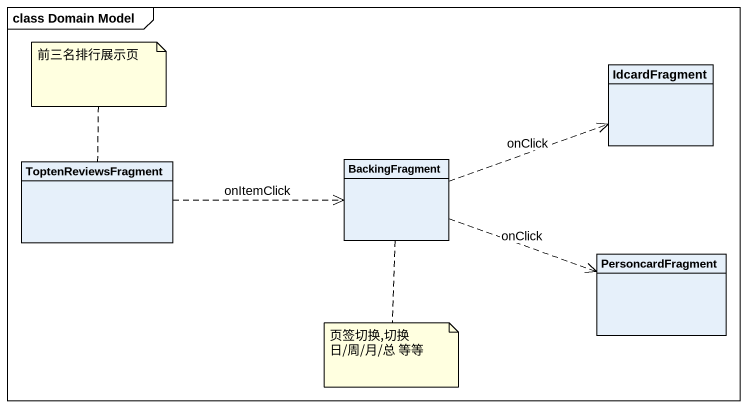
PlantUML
@startuml
mainframe class Domain Model
hide circle
hide empty members
class IdcardFragment
class ToptenReviewsFragment
class BackingFragment
class PersoncardFragment
ToptenReviewsFragment .right.> BackingFragment : onItemClick
BackingFragment .right.> IdcardFragment : onClick
BackingFragment .right.> PersoncardFragment : onClick
note top of ToptenReviewsFragment : 前三名排行展示页
note bottom of BackingFragment : 页签切换,切换 日/周/月/总 等等
@enduml
